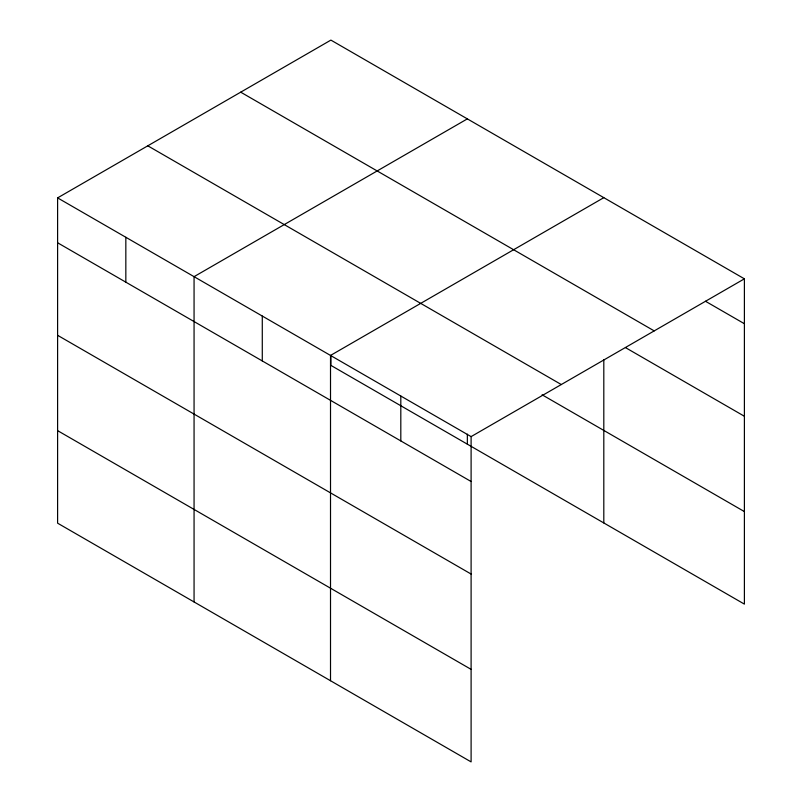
<?xml version="1.0" encoding="UTF-8"?>
<svg xmlns="http://www.w3.org/2000/svg" width="802" height="802" viewBox="0 0 802 802"><rect width="100%" height="100%" fill="white"/><g stroke="black" fill="none" stroke-linecap="round" stroke-linejoin="round"><path stroke-width="1.2" d="M57.604 197.883L471.105 436.609L471.105 761.9L57.604 523.175L57.604 197.883L330.895 40.1L744.396 278.825L744.396 604.117L330.895 365.391L330.895 355.386M467.355 118.876L194.064 276.66L194.064 601.951M603.806 197.663L330.514 355.446L330.514 680.728M471.105 436.609L744.396 278.825M705.459 301.251L744.396 323.727M240.71 92.17L654.211 330.895M625.43 347.577L744.396 416.258M147.789 145.814L561.29 384.539M542.072 394.784L744.396 511.586M57.604 242.775L471.105 481.511M57.604 335.306L471.105 574.042M57.604 430.644L471.105 669.369M603.806 359.537L603.806 522.954M467.355 434.163L467.355 444.168M400.81 396.028L400.81 440.93M262.284 316.048L262.284 360.95M125.834 237.272L125.834 282.174"/></g></svg>
